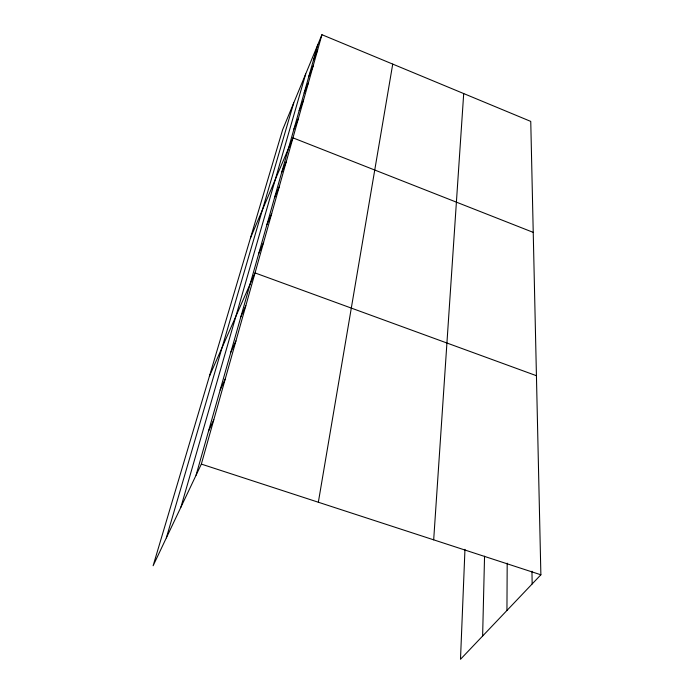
<?xml version="1.0" encoding="UTF-8"?>
<svg xmlns="http://www.w3.org/2000/svg" width="694" height="694" viewBox="0 0 694 694"><rect width="100%" height="100%" fill="white"/><g stroke="black" fill="none" stroke-linecap="round" stroke-linejoin="round"><path stroke-width="1.04" d="M506.941 610.468L507.193 563.172M482.625 636.034L484.551 556.198M464.963 549.344L460.495 659.3L540.878 574.788L530.754 121.407L321.929 34.7L282.614 129.804L153.122 565.749L201.347 464.095L321.929 34.7M433.681 539.837L463.705 93.569M318.346 502.239L392.726 64.1M196.072 475.208L317.8 44.702M180.9 507.193L305.681 74.024M166.334 537.902L293.727 102.929M313.454 60.074L317.644 49.968M308.908 76.149L313.159 65.939M304.154 92.97L308.466 82.655M299.166 110.598L303.547 100.17M293.944 129.075L298.385 118.553M250.482 237.99L292.963 137.854L533.235 232.377M281.712 172.346L286.292 161.607M274.546 197.677L279.214 186.833M266.921 224.63L271.666 213.683M258.801 253.353L263.625 242.319M209.406 376.287L255.028 272.924L536.436 375.706M240.844 316.872L245.823 305.716M230.876 352.118L235.934 340.928M220.154 390.037L225.29 378.837M208.59 430.939L213.795 419.766M201.347 464.095L540.878 574.788M531.96 571.231L532.151 583.966"/></g></svg>
